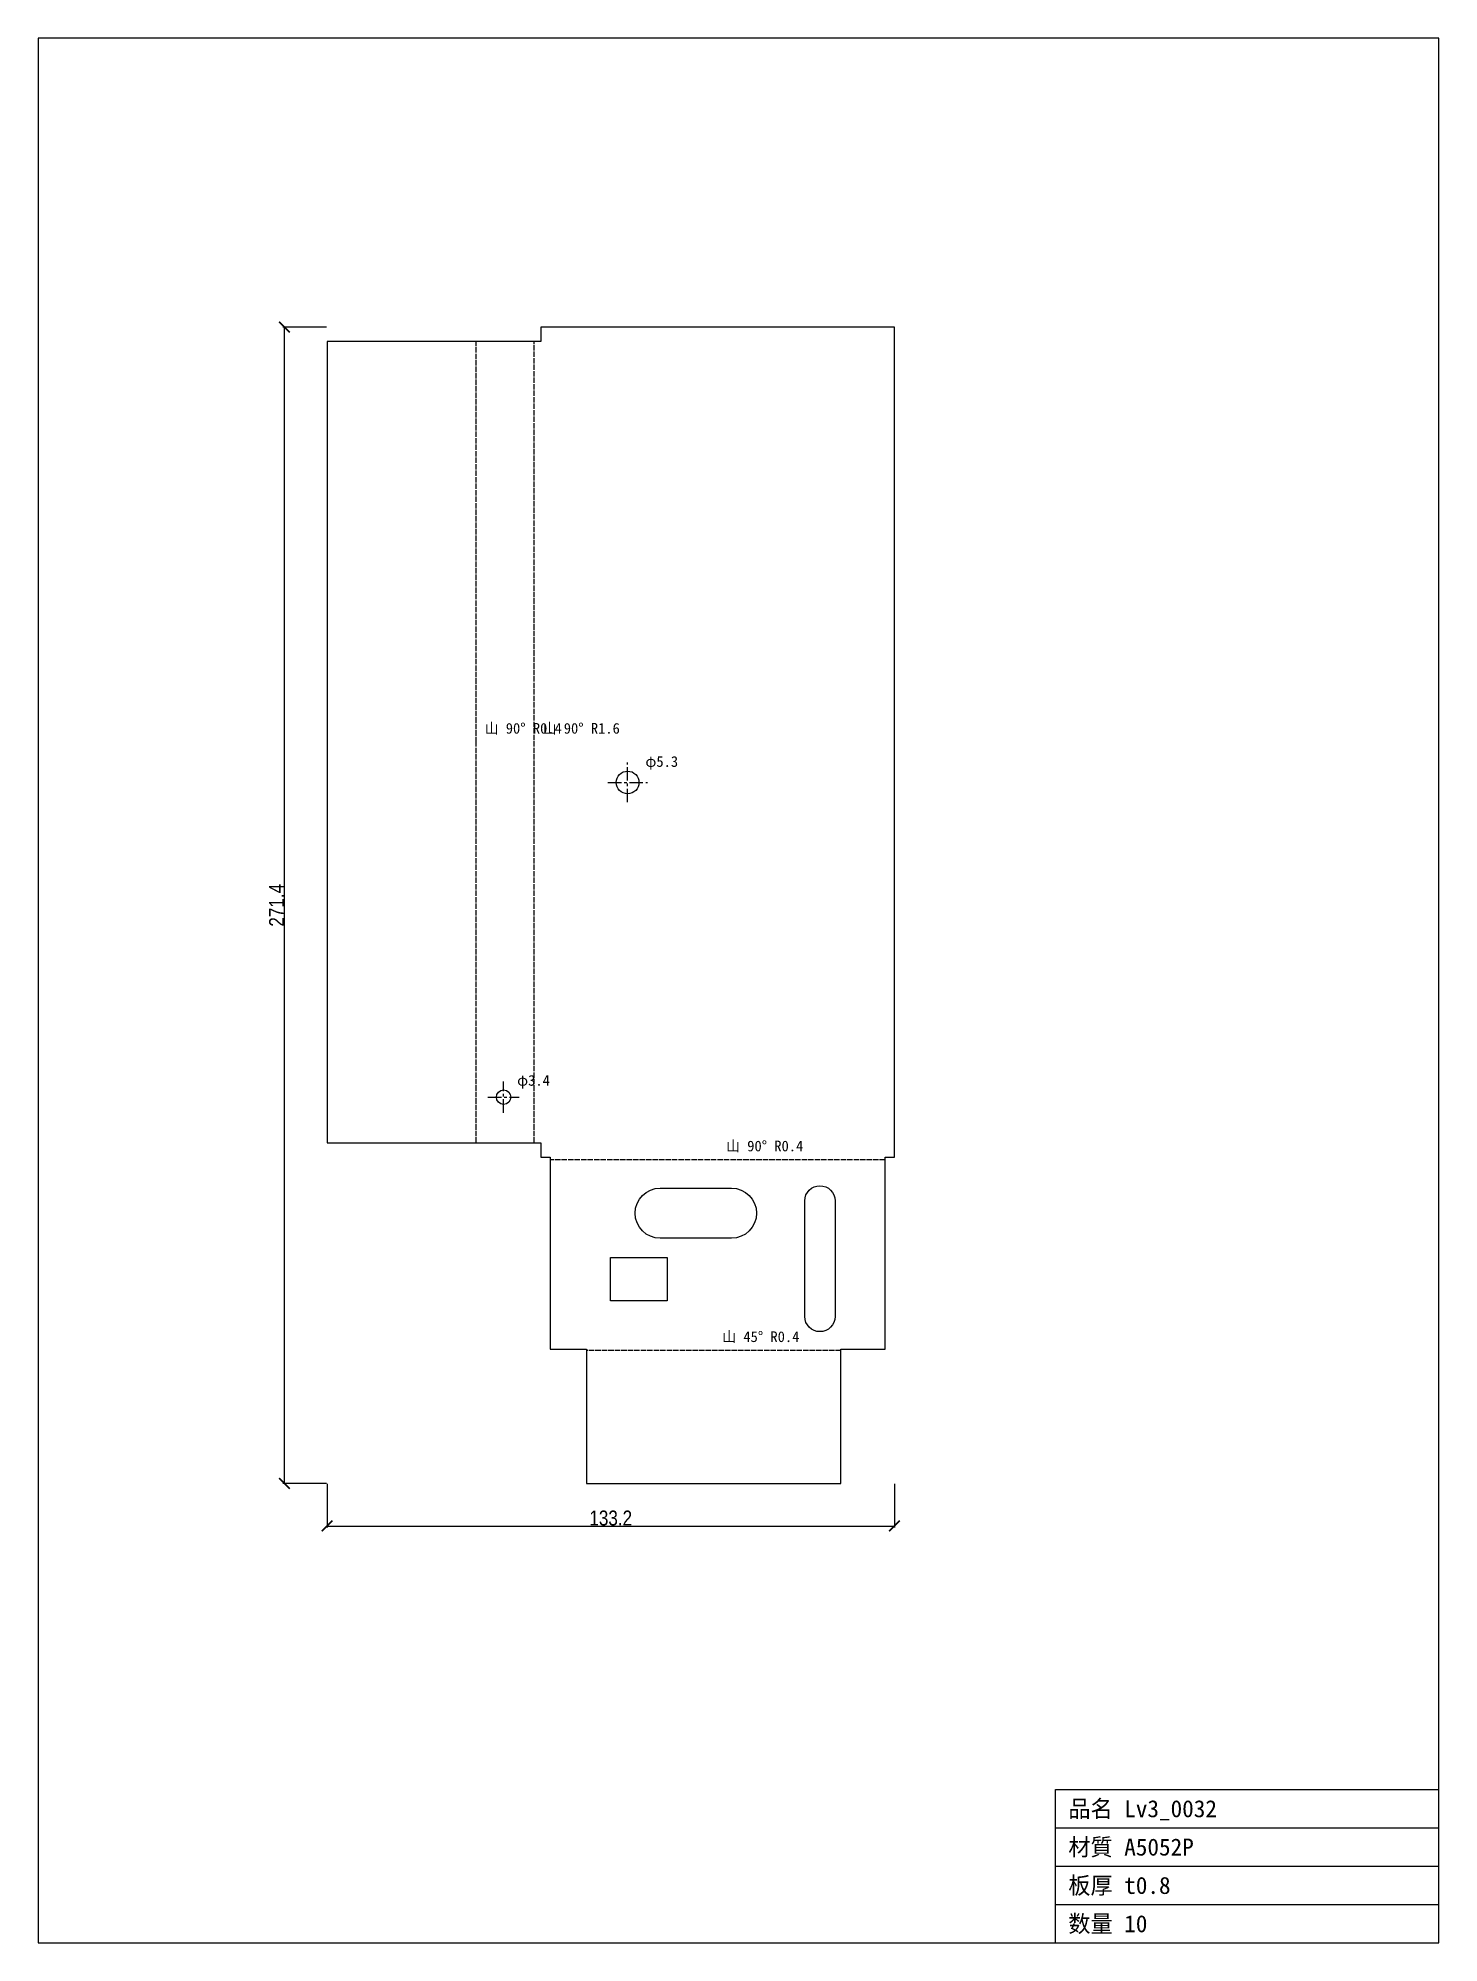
# Model space of a CAD drawing. Header units: millimetres. Extents: x -118 to 211, y -184 to 263.
import ezdxf

# ---------------------------------------------------------------- set-up
doc = ezdxf.new("R2010")
doc.units = ezdxf.units.MM
doc.linetypes.add('CENTER', pattern=[5.08, 3.175, -0.635, 0.635, -0.635])
doc.linetypes.add('DASHED', pattern=[1.524, 1.27, -0.254])
doc.styles.add('OpenSansCondensed-Light', font='OpenSansCondensed-Light.ttf')
doc.dimstyles.new('EZDXF', dxfattribs={"dimtxt": 0.25, "dimasz": 0.175, "dimexe": 0.375, "dimexo": 0.125, "dimgap": 0.1, "dimtad": 1, "dimlfac": 100, "dimzin": 12, "dimdsep": 46, "dimtxsty": 'OpenSansCondensed-Light', "dimblk": 'ARCHTICK', "dimcen": 2.5, "dimazin": 3, "dimtfac": 0.5, "dimtmove": 2, "dimatfit": 3})

# ---------------------------------------------------------------- blocks, each defined once
blk = doc.blocks.new('HOLE_D3_37')
blk.add_circle((0, 0), 1.69)
blk = doc.blocks.new('_ARCHTICK')
at = {"color": 0, "linetype": 'BYBLOCK', "const_width": 0.15}
blk.add_lwpolyline([(-0.5, -0.5), (0.5, 0.5)], dxfattribs=at)

msp = doc.modelspace()

# ---------------------------------------------------------------- linework, layer by layer
at = {"color": 7, "linetype": 'CONTINUOUS'}
for p, q in [((210.85, 262.65), (-118.05, 262.65)), ((-118.05, 262.65), (-118.05, -184.42)), ((210.85, -184.42), (210.85, 262.65)), ((16.38, -33.74), (16.38, -23.56)), ((16.38, -23.56), (29.63, -23.56)), ((29.63, -23.56), (29.63, -33.74)), ((29.63, -33.74), (16.38, -33.74)), ((120.85, -184.42), (120.85, -148.42)), ((120.85, -148.42), (210.85, -148.42)), ((120.85, -157.42), (210.85, -157.42)), ((120.85, -166.42), (210.85, -166.42)), ((120.85, -175.42), (210.85, -175.42)), ((-118.05, -184.42), (210.85, -184.42))]:
    msp.add_line(p, q, dxfattribs=at)
at = {"color": 1, "linetype": 'DASHED'}
for p, q in [((-15.19, 97.4), (-15.19, 191.41)), ((-1.57, 3.4), (-1.57, 191.41)), ((-15.19, 3.4), (-15.19, 97.4)), ((80.81, -0.63), (2.2, -0.63)), ((70.44, -45.39), (10.74, -45.39))]:
    msp.add_line(p, q, dxfattribs=at)
at = {"color": 1, "linetype": 'CENTER'}
for p, q in [((20.38, 83.29), (20.38, 92.61)), ((15.72, 87.95), (25.04, 87.95)), ((-12.44, 14.08), (-5.07, 14.08)), ((-8.75, 10.4), (-8.75, 17.77))]:
    msp.add_line(p, q, dxfattribs=at)
at = {"color": 7, "linetype": 'CONTINUOUS'}
msp.add_lwpolyline([(10.74, -45.08), (10.74, -76.57), (70.44, -76.57), (70.44, -45.08), (80.81, -45.08), (80.81, 0), (83.01, 0), (83.01, 194.81), (0, 194.81), (0, 191.41), (-50.2, 191.41), (-50.2, 3.4), (0, 3.4), (0, 0), (2.2, 0), (2.2, -45.08)], close=True, dxfattribs=at)
for points in [[(44.77, -19.04), (28.01, -19.04, -1), (28.01, -7.27), (44.77, -7.27, -1)], [(69.07, -10.26), (69.07, -37.4, -1), (61.96, -37.4), (61.96, -10.26, -1)]]:
    msp.add_lwpolyline(points, format="xyb", close=True, dxfattribs=at)
msp.add_circle((20.38, 87.95), 2.66, dxfattribs=at)

# ---------------------------------------------------------------- block references
msp.add_blockref('HOLE_D3_37', (-8.75, 14.08), dxfattribs=at)

# ---------------------------------------------------------------- texts
at = {"color": 2}
for s, height, p in [('山 90° R0.4', 2.5, (-13.19, 99.4)), ('山 90° R1.6', 2.5, (0.43, 99.4)), ('φ5.3', 2.5, (24.54, 91.61)), ('φ3.4', 2.5, (-5.57, 16.77)), ('山 90° R0.4', 2.5, (43.5, 1.37)), ('山 45° R0.4', 2.5, (42.59, -43.39)), ('品名 Lv3_0032', 4, (123.85, -154.92)), ('材質 A5052P', 4, (123.85, -163.92)), ('板厚 t0.8', 4, (123.85, -172.92)), ('数量 10', 4, (123.85, -181.92))]:
    msp.add_text(s, height=height, dxfattribs=at).set_placement(p)

# ---------------------------------------------------------------- dimensions: what is measured, and where the dimension line sits
at = {"color": 8}
msp.add_linear_dim(base=(-60.2, -76.57), p1=(-50.2, -76.57), p2=(-50.2, 194.81), angle=90, dimstyle='EZDXF', override={"dimtxt": 3.5, "dimasz": 2.5, "dimdec": 1, "dimlfac": 1}, dxfattribs=at).render()
msp.add_linear_dim(base=(-50.2, -86.57), p1=(-50.2, -76.57), p2=(83.01, -76.57), dimstyle='EZDXF', override={"dimtxt": 3.5, "dimasz": 2.5, "dimdec": 1, "dimlfac": 1}, dxfattribs=at).render()

doc.saveas('drawing.dxf')
